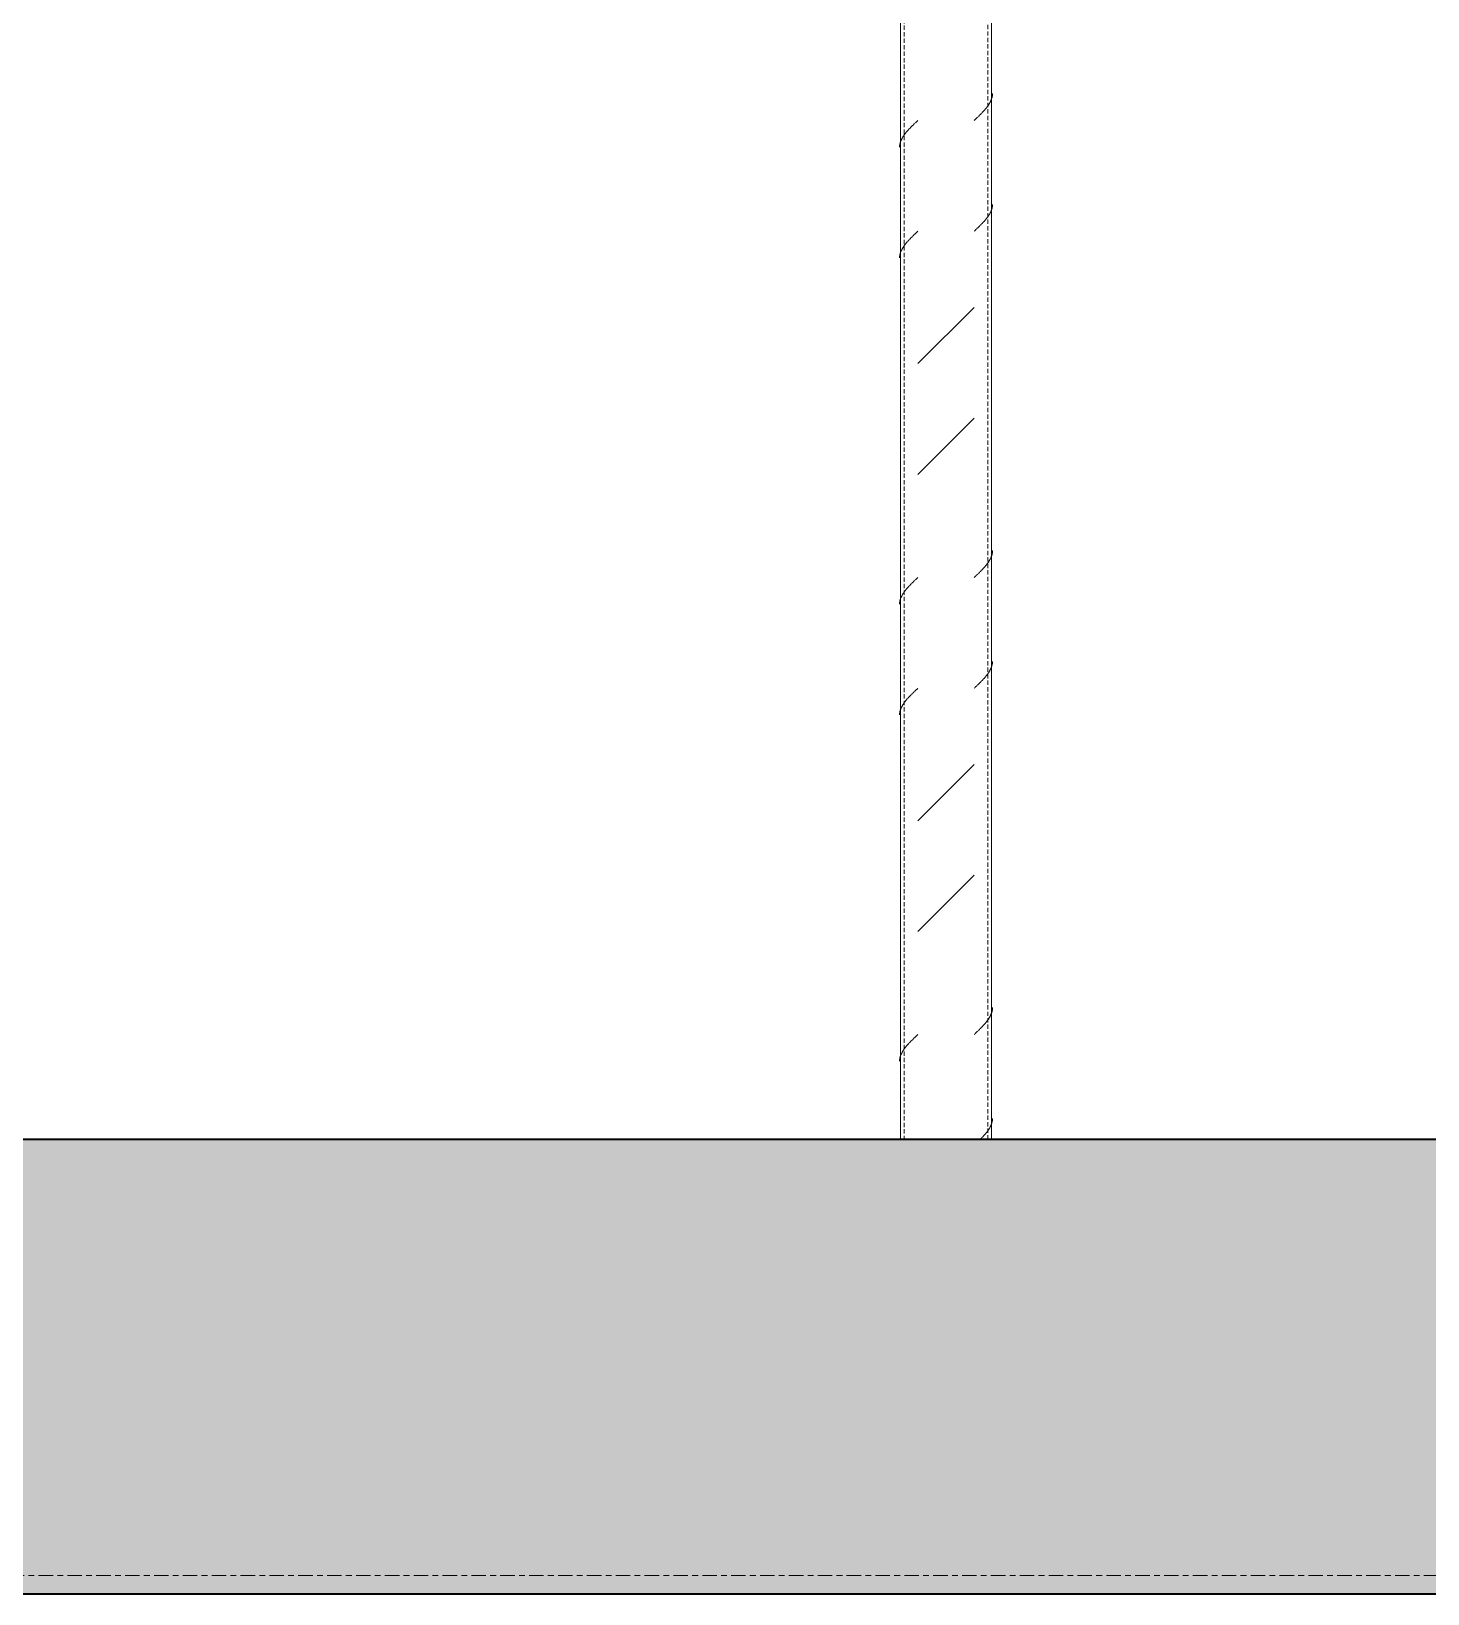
# Model space of a CAD drawing. Header units: centimetres. Extents: x -336 to 16318, y -437 to 1921.
# Drawn here: x 1337.6 to 1491.2, y 44 to 215.9 of the extents above; entities that cross this region are included whole.
import ezdxf

# ---------------------------------------------------------------- set-up
doc = ezdxf.new("R2010")
doc.units = ezdxf.units.CM
doc.linetypes.add('Centre', pattern=[3.175, 0.635, -0.475, 1.59, -0.475])
doc.linetypes.add('Hidden', pattern=[0.714375, 0.47625, -0.238125])
for name, color, linetype, lineweight in [('A-FLOR', 7, 'Continuous', 9), ('A-FLOR-LEVL', 7, 'Continuous', 9), ('A-FLOR-PATT', 7, 'Continuous', 35), ('S-COLS', 7, 'Continuous', 9)]:
    doc.layers.add(name, color=color, linetype=linetype, lineweight=lineweight)

# ---------------------------------------------------------------- blocks, each defined once
blk = doc.blocks.new('PQ_RVR_EST-01_ZZ_ZZ_MO_T_A_rvt-1-Section 6')
at = {"layer": 'A-FLOR-PATT', "lineweight": 9, "true_color": 0x9a9a9a}
h = blk.add_hatch(color=253, dxfattribs=at)
h.paths.add_polyline_path([(5847.05, 44), (5883.73, 44), (5883.73, 94), (3167.55, 94), (3167.55, 89.8), (3171.87, 89.8), (3171.87, 88.8), (3172, 88.8), (3172, 87.8), (3170.5, 87.8), (3170.5, 87.3), (3172, 87.3), (3172, 78.3), (3168.8, 78.3), (3168.8, 68.3), (3173, 68.3), (3172.94, 67.3), (3163, 67.3), (3163.07, 68.3), (3167.21, 68.3), (3167.21, 78.3), (3082.8, 78.3), (3082.8, 68.3), (3087, 68.3), (3086.94, 67.3), (3077, 67.3), (3077.07, 68.3), (3081.21, 68.3), (3081.21, 78.3), (3078, 78.3), (3078, 87.3), (3079.5, 87.3), (3079.44, 87.8), (3078, 87.8), (3078, 88.8), (3078.14, 88.8), (3078.26, 89.8), (3082.45, 89.8), (3082.45, 94), (249.08, 94), (249.08, 44), (5836.92, 44)])
h.paths.add_polyline_path([(3183.32, 67.3), (3179.1, 67.3), (3179.17, 68.3), (3183.31, 68.31), (3183.31, 78.3), (3181.6, 78.3), (3181.6, 87.8), (3181.9, 87.8), (3181.9, 88.8), (3186.3, 88.8), (3186.3, 87.8), (3186.6, 87.8), (3186.6, 83.3), (3242.4, 83.3), (3242.4, 87.8), (3242.7, 87.8), (3242.7, 88.8), (3247.1, 88.8), (3247.1, 87.8), (3247.4, 87.8), (3247.4, 78.3), (3245.7, 78.3), (3245.7, 68.3), (3249.9, 68.3), (3249.84, 67.3), (3239.9, 67.3), (3239.97, 68.3), (3244.11, 68.31), (3244.11, 78.3), (3184.9, 78.3), (3184.9, 68.3), (3189.1, 68.3), (3189.04, 67.3), (3183.53, 67.3)])
h.paths.add_polyline_path([(3091.68, 86.3), (3164, 86.3), (3164, 87.3), (3165.5, 87.3), (3165.5, 87.8), (3164, 87.82), (3164, 88.8), (3161.94, 88.8), (3162.06, 89.8), (3166.25, 89.8), (3166.25, 94), (3083.75, 94), (3083.75, 89.8), (3088.07, 89.8), (3087.95, 88.8), (3086, 88.8), (3086, 87.8), (3084.5, 87.8), (3084.5, 87.3), (3086, 87.3), (3086, 86.3)])
at = {"layer": 'A-FLOR', "lineweight": 35}
for p, q in [((2833.07, 94), (701.16, 94)), ((249.08, 44), (5836.92, 44))]:
    blk.add_line(p, q, dxfattribs=at)
blk = doc.blocks.new('FP_1-Section 6')
at = {"layer": 'S-COLS'}
blk.add_line((1443.21, 94), (1443.21, 375.86), dxfattribs=at)
at = {"layer": 'S-COLS', "color": 9, "true_color": 0xc0c0c0}
for p, q in [((1442.99, 207.99), (1443.01, 208.04)), ((1443.01, 208.04), (1443.04, 208.08)), ((1443.04, 208.08), (1443.06, 208.13)), ((1443.06, 208.13), (1443.09, 208.18)), ((1443.09, 208.18), (1443.11, 208.22)), ((1443.11, 208.22), (1443.13, 208.27)), ((1443.13, 208.27), (1443.15, 208.32)), ((1443.15, 208.32), (1443.17, 208.36)), ((1443.17, 208.36), (1443.19, 208.41)), ((1443.19, 208.41), (1443.21, 208.46)), ((1443.21, 208.46), (1443.22, 208.5)), ((1443.22, 208.5), (1443.24, 208.55)), ((1443.24, 208.55), (1443.25, 208.6)), ((1443.25, 208.6), (1443.27, 208.65)), ((1443.27, 208.65), (1443.28, 208.69)), ((1443.28, 208.69), (1443.29, 208.74)), ((1443.29, 208.74), (1443.3, 208.79)), ((1443.3, 208.79), (1443.31, 208.83)), ((1443.31, 208.88), (1443.32, 208.93)), ((1443.31, 208.83), (1443.31, 208.88)), ((1443.32, 209.02), (1443.33, 209.07)), ((1443.32, 208.97), (1443.32, 209.02)), ((1443.32, 208.93), (1443.32, 208.97)), ((1441.5, 206.31), (1441.55, 206.35)), ((1441.55, 206.35), (1441.6, 206.4)), ((1441.6, 206.4), (1441.65, 206.45)), ((1441.65, 206.45), (1441.7, 206.49)), ((1441.7, 206.49), (1441.75, 206.54)), ((1441.75, 206.54), (1441.8, 206.59)), ((1441.8, 206.59), (1441.84, 206.63)), ((1441.84, 206.63), (1441.89, 206.68)), ((1441.89, 206.68), (1441.94, 206.73)), ((1441.94, 206.73), (1441.99, 206.77)), ((1441.99, 206.77), (1442.03, 206.82)), ((1442.03, 206.82), (1442.08, 206.87)), ((1442.08, 206.87), (1442.12, 206.92)), ((1442.12, 206.92), (1442.17, 206.96)), ((1442.17, 206.96), (1442.21, 207.01)), ((1442.21, 207.01), (1442.26, 207.06)), ((1442.26, 207.06), (1442.3, 207.1)), ((1442.3, 207.1), (1442.34, 207.15)), ((1442.34, 207.15), (1442.39, 207.2)), ((1442.39, 207.2), (1442.43, 207.24)), ((1442.43, 207.24), (1442.47, 207.29)), ((1442.47, 207.29), (1442.51, 207.34)), ((1442.51, 207.34), (1442.55, 207.38)), ((1442.55, 207.38), (1442.59, 207.43)), ((1442.59, 207.43), (1442.63, 207.48)), ((1442.63, 207.48), (1442.66, 207.52)), ((1442.66, 207.52), (1442.7, 207.57)), ((1442.7, 207.57), (1442.73, 207.62)), ((1442.73, 207.62), (1442.77, 207.66)), ((1442.77, 207.66), (1442.8, 207.71)), ((1442.8, 207.71), (1442.84, 207.76)), ((1442.84, 207.76), (1442.87, 207.8)), ((1442.87, 207.8), (1442.9, 207.85)), ((1442.9, 207.85), (1442.93, 207.9)), ((1442.93, 207.9), (1442.96, 207.94)), ((1442.96, 207.94), (1442.99, 207.99)), ((1441.31, 206.12), (1441.36, 206.17)), ((1441.36, 206.17), (1441.4, 206.21)), ((1441.4, 206.21), (1441.45, 206.26)), ((1441.45, 206.26), (1441.5, 206.31)), ((1443.09, 195.99), (1443.11, 196.03)), ((1443.11, 196.03), (1443.13, 196.08)), ((1443.13, 196.08), (1443.15, 196.13)), ((1443.15, 196.13), (1443.17, 196.18)), ((1443.17, 196.18), (1443.19, 196.22)), ((1443.19, 196.22), (1443.21, 196.27)), ((1443.21, 196.27), (1443.22, 196.32)), ((1443.22, 196.32), (1443.24, 196.36)), ((1443.24, 196.36), (1443.25, 196.41)), ((1443.25, 196.41), (1443.27, 196.46)), ((1443.27, 196.46), (1443.28, 196.5)), ((1443.28, 196.5), (1443.29, 196.55)), ((1443.29, 196.55), (1443.3, 196.6)), ((1443.3, 196.6), (1443.31, 196.64)), ((1443.31, 196.69), (1443.32, 196.74)), ((1443.31, 196.64), (1443.31, 196.69)), ((1443.32, 196.83), (1443.33, 196.88)), ((1443.32, 196.78), (1443.32, 196.83)), ((1443.32, 196.74), (1443.32, 196.78)), ((1441.65, 194.26), (1441.7, 194.3)), ((1441.7, 194.3), (1441.75, 194.35)), ((1441.75, 194.35), (1441.8, 194.4)), ((1441.8, 194.4), (1441.84, 194.45)), ((1441.84, 194.45), (1441.89, 194.49)), ((1441.89, 194.49), (1441.94, 194.54)), ((1441.94, 194.54), (1441.99, 194.59)), ((1441.99, 194.59), (1442.03, 194.63)), ((1442.03, 194.63), (1442.08, 194.68)), ((1442.08, 194.68), (1442.12, 194.73)), ((1442.12, 194.73), (1442.17, 194.77)), ((1442.17, 194.77), (1442.21, 194.82)), ((1442.21, 194.82), (1442.26, 194.87)), ((1442.26, 194.87), (1442.3, 194.91)), ((1442.3, 194.91), (1442.34, 194.96)), ((1442.34, 194.96), (1442.39, 195.01)), ((1442.39, 195.01), (1442.43, 195.05)), ((1442.43, 195.05), (1442.47, 195.1)), ((1442.47, 195.1), (1442.51, 195.15)), ((1442.51, 195.15), (1442.55, 195.19)), ((1442.55, 195.19), (1442.59, 195.24)), ((1442.59, 195.24), (1442.63, 195.29)), ((1442.63, 195.29), (1442.66, 195.33)), ((1442.66, 195.33), (1442.7, 195.38)), ((1442.7, 195.38), (1442.73, 195.43)), ((1442.73, 195.43), (1442.77, 195.47)), ((1442.77, 195.47), (1442.8, 195.52)), ((1442.8, 195.52), (1442.84, 195.57)), ((1442.84, 195.57), (1442.87, 195.61)), ((1442.87, 195.61), (1442.9, 195.66)), ((1442.9, 195.66), (1442.93, 195.71)), ((1442.93, 195.71), (1442.96, 195.75)), ((1442.96, 195.75), (1442.99, 195.8)), ((1442.99, 195.8), (1443.01, 195.85)), ((1443.01, 195.85), (1443.04, 195.89)), ((1443.04, 195.89), (1443.06, 195.94)), ((1443.06, 195.94), (1443.09, 195.99)), ((1441.31, 193.93), (1441.36, 193.98)), ((1441.36, 193.98), (1441.4, 194.02)), ((1441.4, 194.02), (1441.45, 194.07)), ((1441.45, 194.07), (1441.5, 194.12)), ((1441.5, 194.12), (1441.55, 194.16)), ((1441.55, 194.16), (1441.6, 194.21)), ((1441.6, 194.21), (1441.65, 194.26)), ((1443.21, 158.17), (1443.22, 158.22)), ((1443.22, 158.22), (1443.24, 158.26)), ((1443.24, 158.26), (1443.25, 158.31)), ((1443.25, 158.31), (1443.27, 158.36)), ((1443.27, 158.36), (1443.28, 158.4)), ((1443.28, 158.4), (1443.29, 158.45)), ((1443.29, 158.45), (1443.3, 158.5)), ((1443.3, 158.5), (1443.31, 158.54)), ((1443.31, 158.59), (1443.32, 158.64)), ((1443.31, 158.54), (1443.31, 158.59)), ((1443.32, 158.73), (1443.33, 158.78)), ((1443.32, 158.68), (1443.32, 158.73)), ((1443.32, 158.64), (1443.32, 158.68)), ((1441.94, 156.44), (1441.99, 156.49)), ((1441.99, 156.49), (1442.03, 156.53)), ((1442.03, 156.53), (1442.08, 156.58)), ((1442.08, 156.58), (1442.12, 156.63)), ((1442.12, 156.63), (1442.17, 156.67)), ((1442.17, 156.67), (1442.21, 156.72)), ((1442.21, 156.72), (1442.26, 156.77)), ((1442.26, 156.77), (1442.3, 156.81)), ((1442.3, 156.81), (1442.34, 156.86)), ((1442.34, 156.86), (1442.39, 156.91)), ((1442.39, 156.91), (1442.43, 156.95)), ((1442.43, 156.95), (1442.47, 157)), ((1442.47, 157), (1442.51, 157.05)), ((1442.51, 157.05), (1442.55, 157.09)), ((1442.55, 157.09), (1442.59, 157.14)), ((1442.59, 157.14), (1442.63, 157.19)), ((1442.63, 157.19), (1442.66, 157.23)), ((1442.66, 157.23), (1442.7, 157.28)), ((1442.7, 157.28), (1442.73, 157.33)), ((1442.73, 157.33), (1442.77, 157.37)), ((1442.77, 157.37), (1442.8, 157.42)), ((1442.8, 157.42), (1442.84, 157.47)), ((1442.84, 157.47), (1442.87, 157.51)), ((1442.87, 157.51), (1442.9, 157.56)), ((1442.9, 157.56), (1442.93, 157.61)), ((1442.93, 157.61), (1442.96, 157.65)), ((1442.96, 157.65), (1442.99, 157.7)), ((1442.99, 157.7), (1443.01, 157.75)), ((1443.01, 157.75), (1443.04, 157.79)), ((1443.04, 157.79), (1443.06, 157.84)), ((1443.06, 157.84), (1443.09, 157.89)), ((1443.09, 157.89), (1443.11, 157.93)), ((1443.11, 157.93), (1443.13, 157.98)), ((1443.13, 157.98), (1443.15, 158.03)), ((1443.15, 158.03), (1443.17, 158.08)), ((1443.17, 158.08), (1443.19, 158.12)), ((1443.19, 158.12), (1443.21, 158.17)), ((1441.31, 155.83), (1441.36, 155.88)), ((1441.36, 155.88), (1441.4, 155.92)), ((1441.4, 155.92), (1441.45, 155.97)), ((1441.45, 155.97), (1441.5, 156.02)), ((1441.5, 156.02), (1441.55, 156.06)), ((1441.55, 156.06), (1441.6, 156.11)), ((1441.6, 156.11), (1441.65, 156.16)), ((1441.65, 156.16), (1441.7, 156.2)), ((1441.7, 156.2), (1441.75, 156.25)), ((1441.75, 156.25), (1441.8, 156.3)), ((1441.8, 156.3), (1441.84, 156.35)), ((1441.84, 156.35), (1441.89, 156.39)), ((1441.89, 156.39), (1441.94, 156.44)), ((1443.25, 146.12), (1443.27, 146.17)), ((1443.27, 146.17), (1443.28, 146.21)), ((1443.28, 146.21), (1443.29, 146.26)), ((1443.29, 146.26), (1443.3, 146.31)), ((1443.3, 146.31), (1443.31, 146.35)), ((1443.31, 146.4), (1443.32, 146.45)), ((1443.31, 146.35), (1443.31, 146.4)), ((1443.32, 146.54), (1443.33, 146.59)), ((1443.32, 146.49), (1443.32, 146.54)), ((1443.32, 146.45), (1443.32, 146.49)), ((1442.08, 144.39), (1442.12, 144.44)), ((1442.12, 144.44), (1442.17, 144.48)), ((1442.17, 144.48), (1442.21, 144.53)), ((1442.21, 144.53), (1442.26, 144.58)), ((1442.26, 144.58), (1442.3, 144.62)), ((1442.3, 144.62), (1442.34, 144.67)), ((1442.34, 144.67), (1442.39, 144.72)), ((1442.39, 144.72), (1442.43, 144.76)), ((1442.43, 144.76), (1442.47, 144.81)), ((1442.47, 144.81), (1442.51, 144.86)), ((1442.51, 144.86), (1442.55, 144.9)), ((1442.55, 144.9), (1442.59, 144.95)), ((1442.59, 144.95), (1442.63, 145)), ((1442.63, 145), (1442.66, 145.04)), ((1442.66, 145.04), (1442.7, 145.09)), ((1442.7, 145.09), (1442.73, 145.14)), ((1442.73, 145.14), (1442.77, 145.18)), ((1442.77, 145.18), (1442.8, 145.23)), ((1442.8, 145.23), (1442.84, 145.28)), ((1442.84, 145.28), (1442.87, 145.32)), ((1442.87, 145.32), (1442.9, 145.37)), ((1442.9, 145.37), (1442.93, 145.42)), ((1442.93, 145.42), (1442.96, 145.46)), ((1442.96, 145.46), (1442.99, 145.51)), ((1442.99, 145.51), (1443.01, 145.56)), ((1443.01, 145.56), (1443.04, 145.61)), ((1443.04, 145.61), (1443.06, 145.65)), ((1443.06, 145.65), (1443.09, 145.7)), ((1443.09, 145.7), (1443.11, 145.75)), ((1443.11, 145.75), (1443.13, 145.79)), ((1443.13, 145.79), (1443.15, 145.84)), ((1443.15, 145.84), (1443.17, 145.89)), ((1443.17, 145.89), (1443.19, 145.93)), ((1443.19, 145.93), (1443.21, 145.98)), ((1443.21, 145.98), (1443.22, 146.03)), ((1443.22, 146.03), (1443.24, 146.07)), ((1443.24, 146.07), (1443.25, 146.12)), ((1441.31, 143.64), (1441.36, 143.69)), ((1441.36, 143.69), (1441.4, 143.74)), ((1441.4, 143.74), (1441.45, 143.78)), ((1441.45, 143.78), (1441.5, 143.83)), ((1441.5, 143.83), (1441.55, 143.88)), ((1441.55, 143.88), (1441.6, 143.92)), ((1441.6, 143.92), (1441.65, 143.97)), ((1441.65, 143.97), (1441.7, 144.02)), ((1441.7, 144.02), (1441.75, 144.06)), ((1441.75, 144.06), (1441.8, 144.11)), ((1441.8, 144.11), (1441.84, 144.16)), ((1441.84, 144.16), (1441.89, 144.2)), ((1441.89, 144.2), (1441.94, 144.25)), ((1441.94, 144.25), (1441.99, 144.3)), ((1441.99, 144.3), (1442.03, 144.34)), ((1442.03, 144.34), (1442.08, 144.39)), ((1443.31, 108.3), (1443.32, 108.35)), ((1443.32, 108.44), (1443.33, 108.49)), ((1443.32, 108.39), (1443.32, 108.44)), ((1443.32, 108.35), (1443.32, 108.39)), ((1442.34, 106.57), (1442.39, 106.62)), ((1442.39, 106.62), (1442.43, 106.66)), ((1442.43, 106.66), (1442.47, 106.71)), ((1442.47, 106.71), (1442.51, 106.76)), ((1442.51, 106.76), (1442.55, 106.8)), ((1442.55, 106.8), (1442.59, 106.85)), ((1442.59, 106.85), (1442.63, 106.9)), ((1442.63, 106.9), (1442.66, 106.94)), ((1442.66, 106.94), (1442.7, 106.99)), ((1442.7, 106.99), (1442.73, 107.04)), ((1442.73, 107.04), (1442.77, 107.08)), ((1442.77, 107.08), (1442.8, 107.13)), ((1442.8, 107.13), (1442.84, 107.18)), ((1442.84, 107.18), (1442.87, 107.22)), ((1442.87, 107.22), (1442.9, 107.27)), ((1442.9, 107.27), (1442.93, 107.32)), ((1442.93, 107.32), (1442.96, 107.36)), ((1442.96, 107.36), (1442.99, 107.41)), ((1442.99, 107.41), (1443.01, 107.46)), ((1443.01, 107.46), (1443.04, 107.51)), ((1443.04, 107.51), (1443.06, 107.55)), ((1443.06, 107.55), (1443.09, 107.6)), ((1443.09, 107.6), (1443.11, 107.65)), ((1443.11, 107.65), (1443.13, 107.69)), ((1443.13, 107.69), (1443.15, 107.74)), ((1443.15, 107.74), (1443.17, 107.79)), ((1443.17, 107.79), (1443.19, 107.83)), ((1443.19, 107.83), (1443.21, 107.88)), ((1443.21, 107.88), (1443.22, 107.93)), ((1443.22, 107.93), (1443.24, 107.97)), ((1443.24, 107.97), (1443.25, 108.02)), ((1443.25, 108.02), (1443.27, 108.07)), ((1443.27, 108.07), (1443.28, 108.11)), ((1443.28, 108.11), (1443.29, 108.16)), ((1443.29, 108.16), (1443.3, 108.21)), ((1443.3, 108.21), (1443.31, 108.25)), ((1443.31, 108.25), (1443.31, 108.3)), ((1441.31, 105.54), (1441.36, 105.59)), ((1441.36, 105.59), (1441.4, 105.64)), ((1441.4, 105.64), (1441.45, 105.68)), ((1441.45, 105.68), (1441.5, 105.73)), ((1441.5, 105.73), (1441.55, 105.78)), ((1441.55, 105.78), (1441.6, 105.82)), ((1441.6, 105.82), (1441.65, 105.87)), ((1441.65, 105.87), (1441.7, 105.92)), ((1441.7, 105.92), (1441.75, 105.96)), ((1441.75, 105.96), (1441.8, 106.01)), ((1441.8, 106.01), (1441.84, 106.06)), ((1441.84, 106.06), (1441.89, 106.1)), ((1441.89, 106.1), (1441.94, 106.15)), ((1441.94, 106.15), (1441.99, 106.2)), ((1441.99, 106.2), (1442.03, 106.24)), ((1442.03, 106.24), (1442.08, 106.29)), ((1442.08, 106.29), (1442.12, 106.34)), ((1442.12, 106.34), (1442.17, 106.38)), ((1442.17, 106.38), (1442.21, 106.43)), ((1442.21, 106.43), (1442.26, 106.48)), ((1442.26, 106.48), (1442.3, 106.52)), ((1442.3, 106.52), (1442.34, 106.57)), ((1443.32, 96.25), (1443.33, 96.3)), ((1442.47, 94.52), (1442.51, 94.56)), ((1442.51, 94.56), (1442.55, 94.61)), ((1442.55, 94.61), (1442.58, 94.66)), ((1442.58, 94.66), (1442.62, 94.7)), ((1442.62, 94.7), (1442.66, 94.75)), ((1442.66, 94.75), (1442.7, 94.8)), ((1442.7, 94.8), (1442.73, 94.84)), ((1442.73, 94.84), (1442.77, 94.89)), ((1442.77, 94.89), (1442.8, 94.94)), ((1442.8, 94.94), (1442.83, 94.98)), ((1442.83, 94.98), (1442.87, 95.03)), ((1442.87, 95.03), (1442.9, 95.08)), ((1442.9, 95.08), (1442.93, 95.13)), ((1442.93, 95.13), (1442.96, 95.17)), ((1442.96, 95.17), (1442.98, 95.22)), ((1442.98, 95.22), (1443.01, 95.27)), ((1443.01, 95.27), (1443.04, 95.31)), ((1443.04, 95.31), (1443.06, 95.36)), ((1443.06, 95.36), (1443.09, 95.41)), ((1443.09, 95.41), (1443.11, 95.45)), ((1443.11, 95.45), (1443.13, 95.5)), ((1443.13, 95.5), (1443.15, 95.55)), ((1443.15, 95.55), (1443.17, 95.59)), ((1443.17, 95.59), (1443.19, 95.64)), ((1443.19, 95.64), (1443.21, 95.69)), ((1443.21, 95.69), (1443.22, 95.73)), ((1443.22, 95.73), (1443.24, 95.78)), ((1443.24, 95.78), (1443.25, 95.83)), ((1443.25, 95.83), (1443.27, 95.88)), ((1443.27, 95.88), (1443.28, 95.92)), ((1443.28, 95.92), (1443.29, 95.97)), ((1443.29, 95.97), (1443.3, 96.02)), ((1443.3, 96.02), (1443.31, 96.06)), ((1443.31, 96.11), (1443.32, 96.16)), ((1443.31, 96.06), (1443.31, 96.11)), ((1443.32, 96.2), (1443.32, 96.25)), ((1443.32, 96.16), (1443.32, 96.2)), ((1441.98, 94), (1442.03, 94.05)), ((1442.03, 94.05), (1442.07, 94.09)), ((1442.07, 94.09), (1442.12, 94.14)), ((1442.12, 94.14), (1442.16, 94.19)), ((1442.16, 94.19), (1442.21, 94.23)), ((1442.21, 94.23), (1442.25, 94.28)), ((1442.25, 94.28), (1442.3, 94.33)), ((1442.3, 94.33), (1442.34, 94.38)), ((1442.34, 94.38), (1442.38, 94.42)), ((1442.38, 94.42), (1442.42, 94.47)), ((1442.42, 94.47), (1442.47, 94.52))]:
    blk.add_line(p, q, dxfattribs=at)
blk = doc.blocks.new('FP_2-Section 6')
at = {"layer": 'S-COLS'}
blk.add_line((1433.21, 375.86), (1433.21, 94), dxfattribs=at)
at = {"layer": 'S-COLS', "color": 9, "true_color": 0xc0c0c0}
for p, q in [((1433.65, 204.58), (1433.69, 204.62)), ((1433.69, 204.62), (1433.72, 204.67)), ((1433.72, 204.67), (1433.76, 204.72)), ((1433.76, 204.72), (1433.8, 204.76)), ((1433.8, 204.76), (1433.83, 204.81)), ((1433.83, 204.81), (1433.87, 204.86)), ((1433.87, 204.86), (1433.91, 204.9)), ((1433.91, 204.9), (1433.95, 204.95)), ((1433.95, 204.95), (1433.99, 205)), ((1433.99, 205), (1434.03, 205.04)), ((1434.03, 205.04), (1434.08, 205.09)), ((1434.08, 205.09), (1434.12, 205.14)), ((1434.12, 205.14), (1434.16, 205.19)), ((1434.16, 205.19), (1434.21, 205.23)), ((1434.21, 205.23), (1434.25, 205.28)), ((1434.25, 205.28), (1434.3, 205.33)), ((1434.3, 205.33), (1434.34, 205.37)), ((1434.34, 205.37), (1434.39, 205.42)), ((1434.39, 205.42), (1434.43, 205.47)), ((1434.43, 205.47), (1434.48, 205.51)), ((1434.48, 205.51), (1434.53, 205.56)), ((1434.53, 205.56), (1434.58, 205.61)), ((1434.58, 205.61), (1434.62, 205.65)), ((1434.62, 205.65), (1434.67, 205.7)), ((1434.67, 205.7), (1434.72, 205.75)), ((1434.72, 205.75), (1434.77, 205.79)), ((1434.77, 205.79), (1434.82, 205.84)), ((1434.82, 205.84), (1434.87, 205.89)), ((1434.87, 205.89), (1434.92, 205.93)), ((1434.92, 205.93), (1434.97, 205.98)), ((1434.97, 205.98), (1435.02, 206.03)), ((1435.02, 206.03), (1435.07, 206.07)), ((1435.07, 206.07), (1435.12, 206.12)), ((1433.09, 203.17), (1433.1, 203.22)), ((1433.1, 203.32), (1433.11, 203.36)), ((1433.1, 203.27), (1433.1, 203.32)), ((1433.1, 203.22), (1433.1, 203.27)), ((1433.11, 203.36), (1433.12, 203.41)), ((1433.12, 203.46), (1433.13, 203.5)), ((1433.12, 203.41), (1433.12, 203.46)), ((1433.13, 203.5), (1433.14, 203.55)), ((1433.14, 203.55), (1433.15, 203.6)), ((1433.15, 203.6), (1433.17, 203.64)), ((1433.17, 203.64), (1433.18, 203.69)), ((1433.18, 203.69), (1433.2, 203.74)), ((1433.2, 203.74), (1433.21, 203.78)), ((1433.21, 203.78), (1433.23, 203.83)), ((1433.23, 203.83), (1433.25, 203.88)), ((1433.25, 203.88), (1433.27, 203.92)), ((1433.27, 203.92), (1433.29, 203.97)), ((1433.29, 203.97), (1433.31, 204.02)), ((1433.31, 204.02), (1433.33, 204.06)), ((1433.33, 204.06), (1433.36, 204.11)), ((1433.36, 204.11), (1433.38, 204.16)), ((1433.38, 204.16), (1433.41, 204.2)), ((1433.41, 204.2), (1433.43, 204.25)), ((1433.43, 204.25), (1433.46, 204.3)), ((1433.46, 204.3), (1433.49, 204.34)), ((1433.49, 204.34), (1433.52, 204.39)), ((1433.52, 204.39), (1433.55, 204.44)), ((1433.55, 204.44), (1433.58, 204.48)), ((1433.58, 204.48), (1433.62, 204.53)), ((1433.62, 204.53), (1433.65, 204.58)), ((1433.76, 192.53), (1433.8, 192.58)), ((1433.8, 192.58), (1433.83, 192.62)), ((1433.83, 192.62), (1433.87, 192.67)), ((1433.87, 192.67), (1433.91, 192.72)), ((1433.91, 192.72), (1433.95, 192.76)), ((1433.95, 192.76), (1433.99, 192.81)), ((1433.99, 192.81), (1434.03, 192.86)), ((1434.03, 192.86), (1434.08, 192.9)), ((1434.08, 192.9), (1434.12, 192.95)), ((1434.12, 192.95), (1434.16, 193)), ((1434.16, 193), (1434.21, 193.04)), ((1434.21, 193.04), (1434.25, 193.09)), ((1434.25, 193.09), (1434.3, 193.14)), ((1434.3, 193.14), (1434.34, 193.18)), ((1434.34, 193.18), (1434.39, 193.23)), ((1434.39, 193.23), (1434.43, 193.28)), ((1434.43, 193.28), (1434.48, 193.32)), ((1434.48, 193.32), (1434.53, 193.37)), ((1434.53, 193.37), (1434.58, 193.42)), ((1434.58, 193.42), (1434.62, 193.46)), ((1434.62, 193.46), (1434.67, 193.51)), ((1434.67, 193.51), (1434.72, 193.56)), ((1434.72, 193.56), (1434.77, 193.6)), ((1434.77, 193.6), (1434.82, 193.65)), ((1434.82, 193.65), (1434.87, 193.7)), ((1434.87, 193.7), (1434.92, 193.74)), ((1434.92, 193.74), (1434.97, 193.79)), ((1434.97, 193.79), (1435.02, 193.84)), ((1435.02, 193.84), (1435.07, 193.88)), ((1435.07, 193.88), (1435.12, 193.93)), ((1433.09, 190.99), (1433.1, 191.03)), ((1433.1, 191.13), (1433.11, 191.17)), ((1433.1, 191.08), (1433.1, 191.13)), ((1433.1, 191.03), (1433.1, 191.08)), ((1433.11, 191.17), (1433.12, 191.22)), ((1433.12, 191.27), (1433.13, 191.31)), ((1433.12, 191.22), (1433.12, 191.27)), ((1433.13, 191.31), (1433.14, 191.36)), ((1433.14, 191.36), (1433.15, 191.41)), ((1433.15, 191.41), (1433.17, 191.45)), ((1433.17, 191.45), (1433.18, 191.5)), ((1433.18, 191.5), (1433.2, 191.55)), ((1433.2, 191.55), (1433.21, 191.59)), ((1433.21, 191.59), (1433.23, 191.64)), ((1433.23, 191.64), (1433.25, 191.69)), ((1433.25, 191.69), (1433.27, 191.73)), ((1433.27, 191.73), (1433.29, 191.78)), ((1433.29, 191.78), (1433.31, 191.83)), ((1433.31, 191.83), (1433.33, 191.87)), ((1433.33, 191.87), (1433.36, 191.92)), ((1433.36, 191.92), (1433.38, 191.97)), ((1433.38, 191.97), (1433.41, 192.01)), ((1433.41, 192.01), (1433.43, 192.06)), ((1433.43, 192.06), (1433.46, 192.11)), ((1433.46, 192.11), (1433.49, 192.15)), ((1433.49, 192.15), (1433.52, 192.2)), ((1433.52, 192.2), (1433.55, 192.25)), ((1433.55, 192.25), (1433.58, 192.29)), ((1433.58, 192.29), (1433.62, 192.34)), ((1433.62, 192.34), (1433.65, 192.39)), ((1433.65, 192.39), (1433.69, 192.43)), ((1433.69, 192.43), (1433.72, 192.48)), ((1433.72, 192.48), (1433.76, 192.53)), ((1433.99, 154.71), (1434.03, 154.76)), ((1434.03, 154.76), (1434.08, 154.8)), ((1434.08, 154.8), (1434.12, 154.85)), ((1434.12, 154.85), (1434.16, 154.9)), ((1434.16, 154.9), (1434.21, 154.94)), ((1434.21, 154.94), (1434.25, 154.99)), ((1434.25, 154.99), (1434.3, 155.04)), ((1434.3, 155.04), (1434.34, 155.08)), ((1434.34, 155.08), (1434.39, 155.13)), ((1434.39, 155.13), (1434.43, 155.18)), ((1434.43, 155.18), (1434.48, 155.22)), ((1434.48, 155.22), (1434.53, 155.27)), ((1434.53, 155.27), (1434.58, 155.32)), ((1434.58, 155.32), (1434.62, 155.36)), ((1434.62, 155.36), (1434.67, 155.41)), ((1434.67, 155.41), (1434.72, 155.46)), ((1434.72, 155.46), (1434.77, 155.5)), ((1434.77, 155.5), (1434.82, 155.55)), ((1434.82, 155.55), (1434.87, 155.6)), ((1434.87, 155.6), (1434.92, 155.64)), ((1434.92, 155.64), (1434.97, 155.69)), ((1434.97, 155.69), (1435.02, 155.74)), ((1435.02, 155.74), (1435.07, 155.78)), ((1435.07, 155.78), (1435.12, 155.83)), ((1433.1, 153.03), (1433.11, 153.07)), ((1433.1, 152.98), (1433.1, 153.03)), ((1433.11, 153.07), (1433.12, 153.12)), ((1433.12, 153.17), (1433.13, 153.21)), ((1433.12, 153.12), (1433.12, 153.17)), ((1433.13, 153.21), (1433.14, 153.26)), ((1433.14, 153.26), (1433.15, 153.31)), ((1433.15, 153.31), (1433.17, 153.35)), ((1433.17, 153.35), (1433.18, 153.4)), ((1433.18, 153.4), (1433.2, 153.45)), ((1433.2, 153.45), (1433.21, 153.49)), ((1433.21, 153.49), (1433.23, 153.54)), ((1433.23, 153.54), (1433.25, 153.59)), ((1433.25, 153.59), (1433.27, 153.63)), ((1433.27, 153.63), (1433.29, 153.68)), ((1433.29, 153.68), (1433.31, 153.73)), ((1433.31, 153.73), (1433.33, 153.77)), ((1433.33, 153.77), (1433.36, 153.82)), ((1433.36, 153.82), (1433.38, 153.87)), ((1433.38, 153.87), (1433.41, 153.91)), ((1433.41, 153.91), (1433.43, 153.96)), ((1433.43, 153.96), (1433.46, 154.01)), ((1433.46, 154.01), (1433.49, 154.05)), ((1433.49, 154.05), (1433.52, 154.1)), ((1433.52, 154.1), (1433.55, 154.15)), ((1433.55, 154.15), (1433.58, 154.19)), ((1433.58, 154.19), (1433.62, 154.24)), ((1433.62, 154.24), (1433.65, 154.29)), ((1433.65, 154.29), (1433.69, 154.33)), ((1433.69, 154.33), (1433.72, 154.38)), ((1433.72, 154.38), (1433.76, 154.43)), ((1433.76, 154.43), (1433.8, 154.48)), ((1433.8, 154.48), (1433.83, 154.52)), ((1433.83, 154.52), (1433.87, 154.57)), ((1433.87, 154.57), (1433.91, 154.62)), ((1433.91, 154.62), (1433.95, 154.66)), ((1433.95, 154.66), (1433.99, 154.71)), ((1433.09, 152.89), (1433.1, 152.93)), ((1433.1, 152.93), (1433.1, 152.98)), ((1434.12, 142.66), (1434.16, 142.71)), ((1434.16, 142.71), (1434.21, 142.75)), ((1434.21, 142.75), (1434.25, 142.8)), ((1434.25, 142.8), (1434.3, 142.85)), ((1434.3, 142.85), (1434.34, 142.89)), ((1434.34, 142.89), (1434.39, 142.94)), ((1434.39, 142.94), (1434.43, 142.99)), ((1434.43, 142.99), (1434.48, 143.03)), ((1434.48, 143.03), (1434.53, 143.08)), ((1434.53, 143.08), (1434.58, 143.13)), ((1434.58, 143.13), (1434.62, 143.17)), ((1434.62, 143.17), (1434.67, 143.22)), ((1434.67, 143.22), (1434.72, 143.27)), ((1434.72, 143.27), (1434.77, 143.31)), ((1434.77, 143.31), (1434.82, 143.36)), ((1434.82, 143.36), (1434.87, 143.41)), ((1434.87, 143.41), (1434.92, 143.45)), ((1434.92, 143.45), (1434.97, 143.5)), ((1434.97, 143.5), (1435.02, 143.55)), ((1435.02, 143.55), (1435.07, 143.59)), ((1435.07, 143.59), (1435.12, 143.64)), ((1433.12, 140.98), (1433.13, 141.02)), ((1433.13, 141.02), (1433.14, 141.07)), ((1433.14, 141.07), (1433.15, 141.12)), ((1433.15, 141.12), (1433.17, 141.16)), ((1433.17, 141.16), (1433.18, 141.21)), ((1433.18, 141.21), (1433.2, 141.26)), ((1433.2, 141.26), (1433.21, 141.3)), ((1433.21, 141.3), (1433.23, 141.35)), ((1433.23, 141.35), (1433.25, 141.4)), ((1433.25, 141.4), (1433.27, 141.44)), ((1433.27, 141.44), (1433.29, 141.49)), ((1433.29, 141.49), (1433.31, 141.54)), ((1433.31, 141.54), (1433.33, 141.58)), ((1433.33, 141.58), (1433.36, 141.63)), ((1433.36, 141.63), (1433.38, 141.68)), ((1433.38, 141.68), (1433.41, 141.72)), ((1433.41, 141.72), (1433.43, 141.77)), ((1433.43, 141.77), (1433.46, 141.82)), ((1433.46, 141.82), (1433.49, 141.86)), ((1433.49, 141.86), (1433.52, 141.91)), ((1433.52, 141.91), (1433.55, 141.96)), ((1433.55, 141.96), (1433.58, 142.01)), ((1433.58, 142.01), (1433.62, 142.05)), ((1433.62, 142.05), (1433.65, 142.1)), ((1433.65, 142.1), (1433.69, 142.15)), ((1433.69, 142.15), (1433.72, 142.19)), ((1433.72, 142.19), (1433.76, 142.24)), ((1433.76, 142.24), (1433.8, 142.29)), ((1433.8, 142.29), (1433.83, 142.33)), ((1433.83, 142.33), (1433.87, 142.38)), ((1433.87, 142.38), (1433.91, 142.43)), ((1433.91, 142.43), (1433.95, 142.47)), ((1433.95, 142.47), (1433.99, 142.52)), ((1433.99, 142.52), (1434.03, 142.57)), ((1434.03, 142.57), (1434.08, 142.61)), ((1434.08, 142.61), (1434.12, 142.66)), ((1433.09, 140.7), (1433.1, 140.74)), ((1433.1, 140.84), (1433.11, 140.88)), ((1433.1, 140.79), (1433.1, 140.84)), ((1433.1, 140.74), (1433.1, 140.79)), ((1433.11, 140.88), (1433.12, 140.93)), ((1433.12, 140.93), (1433.12, 140.98)), ((1434.39, 104.84), (1434.43, 104.89)), ((1434.43, 104.89), (1434.48, 104.93)), ((1434.48, 104.93), (1434.53, 104.98)), ((1434.53, 104.98), (1434.58, 105.03)), ((1434.58, 105.03), (1434.62, 105.07)), ((1434.62, 105.07), (1434.67, 105.12)), ((1434.67, 105.12), (1434.72, 105.17)), ((1434.72, 105.17), (1434.77, 105.21)), ((1434.77, 105.21), (1434.82, 105.26)), ((1434.82, 105.26), (1434.87, 105.31)), ((1434.87, 105.31), (1434.92, 105.35)), ((1434.92, 105.35), (1434.97, 105.4)), ((1434.97, 105.4), (1435.02, 105.45)), ((1435.02, 105.45), (1435.07, 105.49)), ((1435.07, 105.49), (1435.12, 105.54)), ((1433.2, 103.16), (1433.21, 103.2)), ((1433.21, 103.2), (1433.23, 103.25)), ((1433.23, 103.25), (1433.25, 103.3)), ((1433.25, 103.3), (1433.27, 103.34)), ((1433.27, 103.34), (1433.29, 103.39)), ((1433.29, 103.39), (1433.31, 103.44)), ((1433.31, 103.44), (1433.33, 103.48)), ((1433.33, 103.48), (1433.36, 103.53)), ((1433.36, 103.53), (1433.38, 103.58)), ((1433.38, 103.58), (1433.41, 103.62)), ((1433.41, 103.62), (1433.43, 103.67)), ((1433.43, 103.67), (1433.46, 103.72)), ((1433.46, 103.72), (1433.49, 103.76)), ((1433.49, 103.76), (1433.52, 103.81)), ((1433.52, 103.81), (1433.55, 103.86)), ((1433.55, 103.86), (1433.58, 103.91)), ((1433.58, 103.91), (1433.62, 103.95)), ((1433.62, 103.95), (1433.65, 104)), ((1433.65, 104), (1433.69, 104.05)), ((1433.69, 104.05), (1433.72, 104.09)), ((1433.72, 104.09), (1433.76, 104.14)), ((1433.76, 104.14), (1433.8, 104.19)), ((1433.8, 104.19), (1433.83, 104.23)), ((1433.83, 104.23), (1433.87, 104.28)), ((1433.87, 104.28), (1433.91, 104.33)), ((1433.91, 104.33), (1433.95, 104.37)), ((1433.95, 104.37), (1433.99, 104.42)), ((1433.99, 104.42), (1434.03, 104.47)), ((1434.03, 104.47), (1434.08, 104.51)), ((1434.08, 104.51), (1434.12, 104.56)), ((1434.12, 104.56), (1434.16, 104.61)), ((1434.16, 104.61), (1434.21, 104.65)), ((1434.21, 104.65), (1434.25, 104.7)), ((1434.25, 104.7), (1434.3, 104.75)), ((1434.3, 104.75), (1434.34, 104.79)), ((1434.34, 104.79), (1434.39, 104.84)), ((1433.09, 102.6), (1433.1, 102.64)), ((1433.1, 102.74), (1433.11, 102.78)), ((1433.1, 102.69), (1433.1, 102.74)), ((1433.1, 102.64), (1433.1, 102.69)), ((1433.11, 102.78), (1433.12, 102.83)), ((1433.12, 102.88), (1433.13, 102.92)), ((1433.12, 102.83), (1433.12, 102.88)), ((1433.13, 102.92), (1433.14, 102.97)), ((1433.14, 102.97), (1433.15, 103.02)), ((1433.15, 103.02), (1433.17, 103.06)), ((1433.17, 103.06), (1433.18, 103.11)), ((1433.18, 103.11), (1433.2, 103.16))]:
    blk.add_line(p, q, dxfattribs=at)
blk = doc.blocks.new('HSS Rectangular-Column - 100 x 100 mm-1654927-Section 6')
at = {"layer": 'S-COLS', "true_color": 0xc0c0c0}
h = blk.add_hatch(dxfattribs=at)
h.set_pattern_fill('FP_3', color=9, style=0, pattern_type=2)
h.set_pattern_definition([(45, (4582.815, 712), (-25.1447, 25.1447), []), (45, (4582.815, 750.1), (-25.1447, 25.1447), [])])
h.paths.add_polyline_path([(1441.31, 94), (1441.31, 375.86), (1440.74, 375.81), (1440.65, 375.4), (1440.38, 375.07), (1439.88, 374.87), (1439.29, 374.86), (1436.28, 374.95), (1435.95, 375.22), (1435.76, 375.6), (1435.72, 375.86), (1435.12, 375.81), (1435.12, 94)])
h.paths.add_polyline_path([(1439.29, 375.36), (1439.79, 375.51), (1440.03, 375.72), (1440.03, 375.86), (1436.36, 375.86), (1436.69, 375.51), (1436.98, 375.38), (1437.19, 375.36), (1438.46, 375.36)])
at = {"layer": 'S-COLS', "linetype": 'Hidden'}
for p, q in [((1433.61, 375.86), (1433.61, 94)), ((1442.81, 94), (1442.81, 375.86))]:
    blk.add_line(p, q, dxfattribs=at)
at = {"layer": 'S-COLS'}
for name in ['FP_2-Section 6', 'FP_1-Section 6']:
    blk.add_blockref(name, (0, 0), dxfattribs=at)

msp = doc.modelspace()

# ---------------------------------------------------------------- hatches: boundary and pattern name
at = {"layer": 'A-FLOR-PATT', "lineweight": 9, "true_color": 0x9a9a9a}
h = msp.add_hatch(color=253, dxfattribs=at)
h.paths.add_polyline_path([(5896.037, 44), (5936.919, 44), (5936.919, 94), (5590.714, 94), (5590.714, 85.116), (5586.714, 85.116), (5586.714, 94), (3720.707, 94), (3720.707, 85.116), (3716.707, 85.116), (3716.707, 94), (3167.554, 94), (3167.554, 89.8), (3171.866, 89.766), (3171.866, 88.8), (3172.004, 88.8), (3172.004, 87.8), (3170.504, 87.8), (3170.504, 87.3), (3172.004, 87.3), (3172.004, 78.3), (3168.798, 78.3), (3168.798, 68.3), (3173.004, 68.3), (3172.942, 67.3), (3163.004, 67.3), (3163.066, 68.3), (3167.21, 68.3), (3167.21, 78.3), (3082.798, 78.3), (3082.798, 68.3), (3087.004, 68.3), (3086.942, 67.3), (3077.004, 67.3), (3077.066, 68.3), (3081.21, 68.3), (3081.21, 78.3), (3078.004, 78.3), (3078.004, 87.3), (3079.504, 87.3), (3079.438, 87.8), (3078.004, 87.8), (3078.004, 88.8), (3078.142, 88.8), (3078.256, 89.8), (3082.454, 89.8), (3082.454, 94), (2573.487, 94), (2573.487, 85.116), (2569.487, 85.116), (2569.487, 94), (270.769, 94), (270.769, 44), (5847.053, 44)])
h.paths.add_polyline_path([(3184.104, 67.3), (3179.104, 67.3), (3179.166, 68.3), (3183.31, 68.315), (3183.31, 78.3), (3181.604, 78.3), (3181.604, 87.8), (3181.904, 87.8), (3181.904, 88.8), (3186.304, 88.8), (3186.304, 87.8), (3186.604, 87.8), (3186.604, 83.3), (3242.404, 83.3), (3242.404, 87.8), (3242.704, 87.8), (3242.704, 88.8), (3247.104, 88.8), (3247.104, 87.8), (3247.404, 87.8), (3247.404, 78.3), (3245.698, 78.3), (3245.698, 68.3), (3249.904, 68.3), (3249.842, 67.3), (3239.904, 67.3), (3239.966, 68.3), (3244.11, 68.315), (3244.11, 78.3), (3184.898, 78.3), (3184.898, 68.3), (3189.104, 68.3), (3189.042, 67.3), (3184.116, 67.3)])
h.paths.add_polyline_path([(3086.004, 86.3), (3164.004, 86.3), (3164.004, 87.3), (3165.504, 87.3), (3165.504, 87.8), (3164.004, 87.818), (3164.004, 88.8), (3161.942, 88.8), (3162.056, 89.8), (3166.254, 89.8), (3166.254, 94), (3083.754, 94), (3083.754, 89.8), (3088.066, 89.8), (3087.952, 88.8), (3086.004, 88.8), (3086.004, 87.8), (3084.504, 87.8), (3084.504, 87.3), (3086.004, 87.3)])

# ---------------------------------------------------------------- linework, layer by layer
at = {"layer": 'A-FLOR', "lineweight": 35}
for p, q in [((2569.487, 94), (701.161, 94)), ((270.769, 44), (5836.919, 44))]:
    msp.add_line(p, q, dxfattribs=at)
at = {"layer": 'A-FLOR-LEVL', "color": 253, "linetype": 'Centre', "true_color": 0xaaaaaa}
for p, q in [((-335.96, 94), (6318.896, 94)), ((-335.96, 46.025), (6445.896, 46.025))]:
    msp.add_line(p, q, dxfattribs=at)

# ---------------------------------------------------------------- block references
at = {"lineweight": 5}
msp.add_blockref('PQ_RVR_EST-01_ZZ_ZZ_MO_T_A_rvt-1-Section 6', (0, 0), dxfattribs=at)
at = {"layer": 'S-COLS'}
msp.add_blockref('HSS Rectangular-Column - 100 x 100 mm-1654927-Section 6', (0, 0), dxfattribs=at)

doc.saveas('drawing.dxf')
